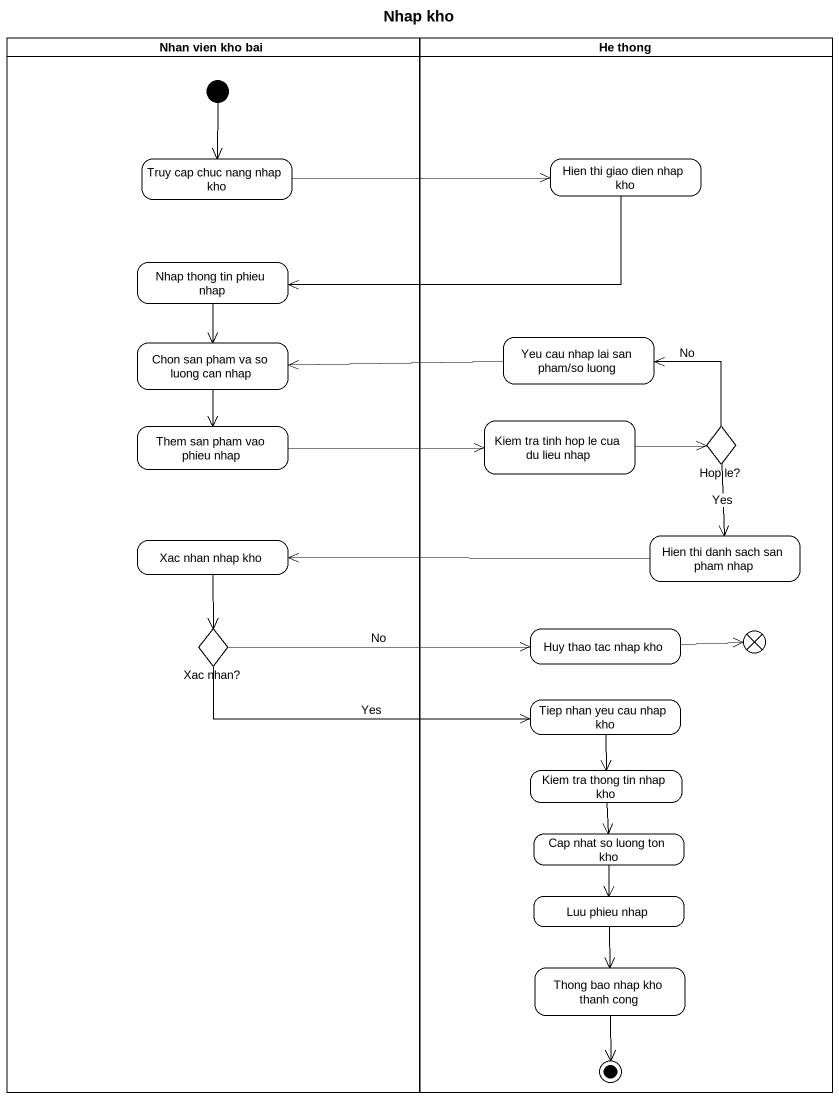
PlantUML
@startuml
title Nhap kho
hide empty description
state "Nhan vien kho bai" as Nhan_vien_kho_bai <<partition>> {
  state "Truy cap chuc nang nhap kho" as Truy_cap_chuc_nang_nhap_kho
  state "Nhap thong tin phieu nhap" as Nhap_thong_tin_phieu_nhap
  state "Chon san pham va so luong can nhap" as Chon_san_pham_va_so_luong
  state "Them san pham vao phieu nhap" as Them_san_pham_vao_phieu_nhap
  state "Xac nhan nhap kho" as Xac_nhan_nhap_kho
  state "Xac nhan?" as Xac_nhan <<choice>>
  [*] --> Truy_cap_chuc_nang_nhap_kho
}
state "He thong" as He_thong <<partition>> {
  state "Hien thi giao dien nhap kho" as Hien_thi_giao_dien_nhap_kho
  state "Yeu cau nhap lai san pham/so luong" as Yeu_cau_nhap_lai_san_pham
  state "Kiem tra tinh hop le cua du lieu nhap" as Kiem_tra_tinh_hop_le_cua_du
  state "Hop le?" as Hop_le <<choice>>
  state "Hien thi danh sach san pham nhap" as Hien_thi_danh_sach_san_pham
  state "Huy thao tac nhap kho" as Huy_thao_tac_nhap_kho
  state flowfinal1 <<end>>
  state "Tiep nhan yeu cau nhap kho" as Tiep_nhan_yeu_cau_nhap_kho
  state "Kiem tra thong tin nhap kho" as Kiem_tra_thong_tin_nhap_kho
  state "Cap nhat so luong ton kho" as Cap_nhat_so_luong_ton_kho
  state "Luu phieu nhap" as Luu_phieu_nhap
  state "Thong bao nhap kho thanh cong" as Thong_bao_nhap_kho_thanh
  Thong_bao_nhap_kho_thanh --> [*]
}
Truy_cap_chuc_nang_nhap_kho -right-> Hien_thi_giao_dien_nhap_kho
Hien_thi_giao_dien_nhap_kho -left-> Nhap_thong_tin_phieu_nhap
Nhap_thong_tin_phieu_nhap --> Chon_san_pham_va_so_luong
Chon_san_pham_va_so_luong --> Them_san_pham_vao_phieu_nhap
Yeu_cau_nhap_lai_san_pham -left-> Chon_san_pham_va_so_luong
Kiem_tra_tinh_hop_le_cua_du -right-> Hop_le
Them_san_pham_vao_phieu_nhap -right-> Kiem_tra_tinh_hop_le_cua_du
Hop_le -left-> Yeu_cau_nhap_lai_san_pham : No
Hop_le --> Hien_thi_danh_sach_san_pham : Yes
Xac_nhan_nhap_kho --> Xac_nhan
Hien_thi_danh_sach_san_pham -left-> Xac_nhan_nhap_kho
Xac_nhan -right-> Huy_thao_tac_nhap_kho : No
Xac_nhan -right-> Tiep_nhan_yeu_cau_nhap_kho : Yes
Huy_thao_tac_nhap_kho -right-> flowfinal1
Tiep_nhan_yeu_cau_nhap_kho --> Kiem_tra_thong_tin_nhap_kho
Kiem_tra_thong_tin_nhap_kho --> Cap_nhat_so_luong_ton_kho
Cap_nhat_so_luong_ton_kho --> Luu_phieu_nhap
Luu_phieu_nhap --> Thong_bao_nhap_kho_thanh
@enduml
